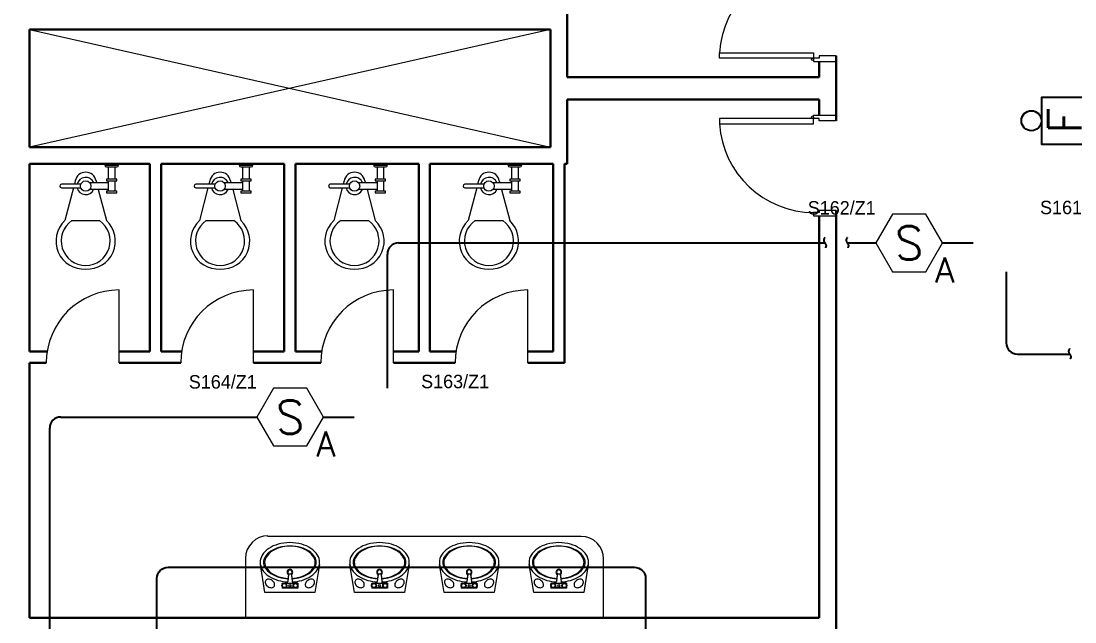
# Model space of a CAD drawing. Extents: x -59 to 582, y -1177 to 100.
# Drawn here: x 218.21 to 227.62, y -657.02 to -651.65 of the extents above; entities that cross this region are included whole.
import ezdxf
from ezdxf.enums import TextEntityAlignment as Align

# ---------------------------------------------------------------- set-up
doc = ezdxf.new("R2010")
doc.units = 0
doc.header["$LTSCALE"] = 0.15
doc.linetypes.add('HIDDEN', pattern=[0.375, 0.25, -0.125])
doc.layers.get('0').update_dxf_attribs({"color": 252})
for name, color, linetype in [('0 ARCH', 252, 'Continuous'), ('0 fire alarm', 252, 'Continuous'), ('0 sockets', 252, 'Continuous'), ('AUTOINCR', 7, 'Continuous'), ('FIRE_LOOP', 7, 'Continuous'), ('WIRING', 4, 'Continuous')]:
    doc.layers.add(name, color=color, linetype=linetype)
for name, color, linetype, lineweight in [('anal', 252, 'Continuous', 20), ('DOOR', 252, 'Continuous', 20), ('FIXT', 252, 'Continuous', 9), ('T-FIRE-B', 4, 'Continuous', 0), ('T-TEXT', 2, 'Continuous', 0), ('wall', 252, 'Continuous', 30), ('WC', 252, 'Continuous', 9)]:
    doc.layers.add(name, color=color, linetype=linetype, lineweight=lineweight)
doc.styles.add('ROMAND', font='ROMAND.SHX')
doc.styles.add('ROMANS', font='ROMANS.shx', dxfattribs={"width": 0.8})
doc.styles.add('TEXT-NFP', font='simplex.shx')

# ---------------------------------------------------------------- blocks, each defined once
blk = doc.blocks.new('WQ')
h = blk.add_hatch(color=6)
h.dxf.hatch_style = 1
h.paths.add_polyline_path([(-126.0911, 5), (-126.0911, -169.5215), (126.0911, -169.5215), (126.0911, 5)])
h.paths.add_polyline_path([(121.0911, 0), (121.0911, -164.5215), (-121.0911, -164.5215), (-121.0911, 0)], flags=16)
at = {"layer": '0 sockets', "color": 3, "style": 'ROMAND'}
blk.add_attdef('ACCESS_CONTROL', (-48.6635, 7.6218), '', height=7.9727, dxfattribs=at)
blk = doc.blocks.new('ARCH')
at = {"layer": 'anal'}
for p, q in [((41.325, 363.525), (36.675, 362.475)), ((36.675, 363.525), (41.325, 362.475)), ((36.675, 363.525), (41.325, 362.475)), ((41.325, 363.525), (36.675, 362.475)), ((41.6, 359), (38.8, 359)), ((38.6036, 358.8062), (38.6036, 358.275)), ((41.8, 358.275), (41.8, 358.8))]:
    blk.add_line(p, q, dxfattribs=at)
for centre, start, end in [((38.8036, 358.8062), 90, 180), ((41.6, 358.8), 0, 90)]:
    blk.add_arc(centre, 0.2, start, end, dxfattribs=at)
at = {"layer": 'DOOR'}
for p, q in [((37.475, 360.55), (37.475, 361.2)), ((38.675, 360.55), (38.675, 361.2)), ((39.925, 360.55), (39.925, 361.2)), ((41.125, 360.55), (41.125, 361.2))]:
    blk.add_line(p, q, dxfattribs=at)
for points in [[(43.675, 363.2692), (42.835, 363.2692), (42.835, 363.3175), (43.675, 363.3175)], [(43.675, 363.2692), (43.675, 363.2392), (43.875, 363.2392), (43.875, 363.2892), (43.725, 363.2892), (43.725, 363.2692)], [(43.675, 362.7308), (42.835, 362.7308), (42.835, 362.6825), (43.675, 362.6825)], [(43.675, 362.7308), (43.675, 362.7608), (43.875, 362.7608), (43.875, 362.7108), (43.725, 362.7108), (43.725, 362.7308)], [(43.675, 361.8908), (43.675, 361.8608), (43.875, 361.8608), (43.875, 361.9108), (43.725, 361.9108), (43.725, 361.8908)]]:
    blk.add_lwpolyline(points, close=True, dxfattribs=at)
for centre in [(43.665, 363.2592), (43.665, 362.7408)]:
    blk.add_circle(centre, 0.01, dxfattribs=at)
for centre, radius, start, end in [((43.6783, 363.2643), 0.8449, 90.22177, 176.38894), ((43.6783, 362.7357), 0.8449, 183.61106, 269.77823), ((37.475, 360.55), 0.65, 90, 180), ((38.675, 360.55), 0.65, 90, 180), ((39.925, 360.55), 0.65, 90, 180), ((41.125, 360.55), 0.65, 90, 180)]:
    blk.add_arc(centre, radius, start, end, dxfattribs=at)
at = {"layer": 'FIXT'}
for p, q in [((38.7775, 358.5), (38.7361, 358.7501)), ((39.2639, 358.7501), (39.2225, 358.5)), ((39.5775, 358.5), (39.5361, 358.7501)), ((40.0639, 358.7501), (40.0225, 358.5)), ((40.3775, 358.5), (40.3361, 358.7501)), ((40.8639, 358.7501), (40.8225, 358.5)), ((41.1775, 358.5), (41.1361, 358.7501)), ((41.6639, 358.7501), (41.6225, 358.5)), ((38.9868, 358.6621), (38.98, 358.5979)), ((38.986, 358.6635), (38.9819, 358.616)), ((38.9868, 358.6621), (38.986, 358.6635)), ((39.0132, 358.6621), (39.014, 358.6635)), ((39.0132, 358.6621), (39.02, 358.5979)), ((39.014, 358.6635), (39.0181, 358.616)), ((39.7868, 358.6621), (39.78, 358.5979)), ((39.786, 358.6635), (39.7819, 358.616)), ((39.7868, 358.6621), (39.786, 358.6635)), ((39.8133, 358.6621), (39.814, 358.6635)), ((39.8133, 358.6621), (39.82, 358.5979)), ((39.814, 358.6635), (39.8181, 358.616)), ((40.5868, 358.6621), (40.58, 358.5979)), ((40.586, 358.6635), (40.5819, 358.616)), ((40.5868, 358.6621), (40.586, 358.6635)), ((40.6133, 358.6621), (40.614, 358.6635)), ((40.6133, 358.6621), (40.62, 358.5979)), ((40.614, 358.6635), (40.6181, 358.616)), ((41.3868, 358.6621), (41.38, 358.5979)), ((41.386, 358.6635), (41.3819, 358.616)), ((41.3868, 358.6621), (41.386, 358.6635)), ((41.4133, 358.6621), (41.414, 358.6635)), ((41.4133, 358.6621), (41.42, 358.5979)), ((41.414, 358.6635), (41.4181, 358.616)), ((38.93, 358.5845), (38.9609, 358.5845)), ((38.93, 358.5845), (38.93, 358.5712)), ((38.931, 358.58), (38.93, 358.5845)), ((38.93, 358.5528), (38.93, 358.5395)), ((38.931, 358.544), (38.93, 358.5395)), ((39.07, 358.5395), (38.93, 358.5395)), ((38.931, 358.58), (38.931, 358.5731)), ((38.931, 358.58), (38.9374, 358.58)), ((38.931, 358.5509), (38.931, 358.544)), ((38.931, 358.544), (38.9374, 358.544)), ((39.0374, 358.58), (38.9626, 358.58)), ((39.0374, 358.544), (38.9626, 358.544)), ((39.07, 358.5845), (39.0391, 358.5845)), ((39.069, 358.58), (39.0626, 358.58)), ((39.069, 358.544), (39.0626, 358.544)), ((39.069, 358.58), (39.07, 358.5845)), ((39.069, 358.58), (39.069, 358.5731)), ((39.069, 358.5509), (39.069, 358.544)), ((39.069, 358.544), (39.07, 358.5395)), ((39.07, 358.5845), (39.07, 358.5712)), ((39.07, 358.5528), (39.07, 358.5395)), ((39.73, 358.5845), (39.7609, 358.5845)), ((39.73, 358.5845), (39.73, 358.5712)), ((39.731, 358.58), (39.73, 358.5845)), ((39.73, 358.5528), (39.73, 358.5395)), ((39.731, 358.544), (39.73, 358.5395)), ((39.87, 358.5395), (39.73, 358.5395)), ((39.731, 358.58), (39.731, 358.5731)), ((39.731, 358.58), (39.7374, 358.58)), ((39.731, 358.5509), (39.731, 358.544)), ((39.731, 358.544), (39.7374, 358.544)), ((39.8374, 358.58), (39.7626, 358.58)), ((39.8374, 358.544), (39.7626, 358.544)), ((39.87, 358.5845), (39.8391, 358.5845)), ((39.869, 358.58), (39.8626, 358.58)), ((39.869, 358.544), (39.8626, 358.544)), ((39.869, 358.58), (39.87, 358.5845)), ((39.869, 358.58), (39.869, 358.5731)), ((39.869, 358.5509), (39.869, 358.544)), ((39.869, 358.544), (39.87, 358.5395)), ((39.87, 358.5845), (39.87, 358.5712)), ((39.87, 358.5528), (39.87, 358.5395)), ((40.53, 358.5845), (40.5609, 358.5845)), ((40.53, 358.5845), (40.53, 358.5712)), ((40.531, 358.58), (40.53, 358.5845)), ((40.53, 358.5528), (40.53, 358.5395)), ((40.531, 358.544), (40.53, 358.5395)), ((40.67, 358.5395), (40.53, 358.5395)), ((40.531, 358.58), (40.531, 358.5731)), ((40.531, 358.58), (40.5374, 358.58)), ((40.531, 358.5509), (40.531, 358.544)), ((40.531, 358.544), (40.5374, 358.544)), ((40.6374, 358.58), (40.5626, 358.58)), ((40.6374, 358.544), (40.5626, 358.544)), ((40.67, 358.5845), (40.6391, 358.5845)), ((40.669, 358.58), (40.6626, 358.58)), ((40.669, 358.544), (40.6626, 358.544)), ((40.669, 358.58), (40.67, 358.5845)), ((40.669, 358.58), (40.669, 358.5731)), ((40.669, 358.5509), (40.669, 358.544)), ((40.669, 358.544), (40.67, 358.5395)), ((40.67, 358.5845), (40.67, 358.5712)), ((40.67, 358.5528), (40.67, 358.5395)), ((41.33, 358.5845), (41.3609, 358.5845)), ((41.33, 358.5845), (41.33, 358.5712)), ((41.331, 358.58), (41.33, 358.5845)), ((41.33, 358.5528), (41.33, 358.5395)), ((41.331, 358.544), (41.33, 358.5395)), ((41.47, 358.5395), (41.33, 358.5395)), ((41.331, 358.58), (41.331, 358.5731)), ((41.331, 358.58), (41.3374, 358.58)), ((41.331, 358.5509), (41.331, 358.544)), ((41.331, 358.544), (41.3374, 358.544)), ((41.4374, 358.58), (41.3626, 358.58)), ((41.4374, 358.544), (41.3626, 358.544)), ((41.47, 358.5845), (41.4391, 358.5845)), ((41.469, 358.58), (41.4626, 358.58)), ((41.469, 358.544), (41.4626, 358.544)), ((41.469, 358.58), (41.47, 358.5845)), ((41.469, 358.58), (41.469, 358.5731)), ((41.469, 358.5509), (41.469, 358.544)), ((41.469, 358.544), (41.47, 358.5395)), ((41.47, 358.5845), (41.47, 358.5712)), ((41.47, 358.5528), (41.47, 358.5395)), ((39.2225, 358.5), (38.7775, 358.5)), ((40.0225, 358.5), (39.5775, 358.5)), ((40.8225, 358.5), (40.3775, 358.5)), ((41.6225, 358.5), (41.1775, 358.5))]:
    blk.add_line(p, q, dxfattribs=at)
for centre, radius in [((38.95, 358.562), 0.022), ((38.95, 358.562), 0.0173), ((39, 358.562), 0.0095), ((39.05, 358.562), 0.022), ((39.05, 358.562), 0.0173), ((39.75, 358.562), 0.022), ((39.75, 358.562), 0.0173), ((39.8, 358.562), 0.0095), ((39.85, 358.562), 0.022), ((39.85, 358.562), 0.0173), ((40.55, 358.562), 0.022), ((40.55, 358.562), 0.0173), ((40.6, 358.562), 0.0095), ((40.65, 358.562), 0.022), ((40.65, 358.562), 0.0173), ((41.35, 358.562), 0.022), ((41.35, 358.562), 0.0173), ((41.4, 358.562), 0.0095), ((41.45, 358.562), 0.022), ((41.45, 358.562), 0.0173)]:
    blk.add_circle(centre, radius, dxfattribs=at)
for centre, radius, start, end in [((38.9697, 358.6554), 0.2855, 105.31243, 123.46538), ((39, 358.5447), 0.4003, 90, 105.31243), ((39, 358.5447), 0.3703, 90, 105.31243), ((39.01, 358.5447), 0.3703, 91.54763, 105.31243), ((39, 358.5447), 0.4003, 74.68757, 90), ((39, 358.5447), 0.3703, 74.68757, 90), ((38.99, 358.5447), 0.3703, 74.68757, 88.45237), ((39.0303, 358.6554), 0.2855, 56.53462, 74.68757), ((39.7697, 358.6554), 0.2855, 105.31243, 123.46538), ((39.8, 358.5447), 0.4003, 90, 105.31243), ((39.8, 358.5447), 0.3703, 90, 105.31243), ((39.81, 358.5447), 0.3703, 91.54763, 105.31243), ((39.8, 358.5447), 0.4003, 74.68757, 90), ((39.8, 358.5447), 0.3703, 74.68757, 90), ((39.79, 358.5447), 0.3703, 74.68757, 88.45237), ((39.8303, 358.6554), 0.2855, 56.53462, 74.68757), ((40.5697, 358.6554), 0.2855, 105.31243, 123.46538), ((40.6, 358.5447), 0.4003, 90, 105.31243), ((40.6, 358.5447), 0.3703, 90, 105.31243), ((40.61, 358.5447), 0.3703, 91.54763, 105.31243), ((40.6, 358.5447), 0.4003, 74.68757, 90), ((40.6, 358.5447), 0.3703, 74.68757, 90), ((40.59, 358.5447), 0.3703, 74.68757, 88.45237), ((40.6303, 358.6554), 0.2855, 56.53462, 74.68757), ((41.3697, 358.6554), 0.2855, 105.31243, 123.46538), ((41.4, 358.5447), 0.4003, 90, 105.31243), ((41.4, 358.5447), 0.3703, 90, 105.31243), ((41.41, 358.5447), 0.3703, 91.54763, 105.31243), ((41.4, 358.5447), 0.4003, 74.68757, 90), ((41.4, 358.5447), 0.3703, 74.68757, 90), ((41.39, 358.5447), 0.3703, 74.68757, 88.45237), ((41.4303, 358.6554), 0.2855, 56.53462, 74.68757), ((38.8531, 358.7695), 0.1186, 147.92748, 180), ((38.9234, 358.7254), 0.2016, 123.46538, 147.92748), ((38.8531, 358.7695), 0.0886, 147.92748, 180), ((38.8631, 358.7695), 0.0886, 147.92748, 180), ((38.9234, 358.7254), 0.1716, 123.46538, 147.92748), ((38.9334, 358.7254), 0.1716, 123.46538, 147.92748), ((38.9697, 358.6554), 0.2555, 105.31243, 123.46538), ((38.9797, 358.6554), 0.2555, 105.31243, 123.46538), ((39.0203, 358.6554), 0.2555, 56.53462, 74.68757), ((39.0303, 358.6554), 0.2555, 56.53462, 74.68757), ((39.0666, 358.7254), 0.1716, 32.07252, 56.53462), ((39.0766, 358.7254), 0.1716, 32.07252, 56.53462), ((39.0766, 358.7254), 0.2016, 32.07252, 56.53462), ((39.1369, 358.7695), 0.0886, 0, 32.07252), ((39.1469, 358.7695), 0.0886, 0, 32.07252), ((39.1469, 358.7695), 0.1186, 0, 32.07252), ((39.6531, 358.7695), 0.1186, 147.92748, 180), ((39.7234, 358.7254), 0.2016, 123.46538, 147.92748), ((39.6531, 358.7695), 0.0886, 147.92748, 180), ((39.6631, 358.7695), 0.0886, 147.92748, 180), ((39.7234, 358.7254), 0.1716, 123.46538, 147.92748), ((39.7334, 358.7254), 0.1716, 123.46538, 147.92748), ((39.7697, 358.6554), 0.2555, 105.31243, 123.46538), ((39.7797, 358.6554), 0.2555, 105.31243, 123.46538), ((39.8203, 358.6554), 0.2555, 56.53462, 74.68757), ((39.8303, 358.6554), 0.2555, 56.53462, 74.68757), ((39.8666, 358.7254), 0.1716, 32.07252, 56.53462), ((39.8766, 358.7254), 0.1716, 32.07252, 56.53462), ((39.8766, 358.7254), 0.2016, 32.07252, 56.53462), ((39.9369, 358.7695), 0.0886, 0, 32.07252), ((39.9469, 358.7695), 0.0886, 0, 32.07252), ((39.9469, 358.7695), 0.1186, 0, 32.07252), ((40.4531, 358.7695), 0.1186, 147.92748, 180), ((40.5234, 358.7254), 0.2016, 123.46538, 147.92748), ((40.4531, 358.7695), 0.0886, 147.92748, 180), ((40.4631, 358.7695), 0.0886, 147.92748, 180), ((40.5234, 358.7254), 0.1716, 123.46538, 147.92748), ((40.5334, 358.7254), 0.1716, 123.46538, 147.92748), ((40.5697, 358.6554), 0.2555, 105.31243, 123.46538), ((40.5797, 358.6554), 0.2555, 105.31243, 123.46538), ((40.6203, 358.6554), 0.2555, 56.53462, 74.68757), ((40.6303, 358.6554), 0.2555, 56.53462, 74.68757), ((40.6666, 358.7254), 0.1716, 32.07252, 56.53462), ((40.6766, 358.7254), 0.1716, 32.07252, 56.53462), ((40.6766, 358.7254), 0.2016, 32.07252, 56.53462), ((40.7369, 358.7695), 0.0886, 0, 32.07252), ((40.7469, 358.7695), 0.0886, 0, 32.07252), ((40.7469, 358.7695), 0.1186, 0, 32.07252), ((41.2531, 358.7695), 0.1186, 147.92748, 180), ((41.3234, 358.7254), 0.2016, 123.46538, 147.92748), ((41.2531, 358.7695), 0.0886, 147.92748, 180), ((41.2631, 358.7695), 0.0886, 147.92748, 180), ((41.3234, 358.7254), 0.1716, 123.46538, 147.92748), ((41.3334, 358.7254), 0.1716, 123.46538, 147.92748), ((41.3697, 358.6554), 0.2555, 105.31243, 123.46538), ((41.3797, 358.6554), 0.2555, 105.31243, 123.46538), ((41.4203, 358.6554), 0.2555, 56.53462, 74.68757), ((41.4303, 358.6554), 0.2555, 56.53462, 74.68757), ((41.4666, 358.7254), 0.1716, 32.07252, 56.53462), ((41.4766, 358.7254), 0.1716, 32.07252, 56.53462), ((41.4766, 358.7254), 0.2016, 32.07252, 56.53462), ((41.5369, 358.7695), 0.0886, 0, 32.07252), ((41.5469, 358.7695), 0.0886, 0, 32.07252), ((41.5469, 358.7695), 0.1186, 0, 32.07252), ((38.8531, 358.7695), 0.1186, 180, 212.07252), ((38.8531, 358.7695), 0.0886, 180, 212.07252), ((38.8631, 358.7695), 0.0886, 180, 212.07252), ((38.9234, 358.8136), 0.1716, 212.07252, 236.53462), ((38.9334, 358.8136), 0.1716, 212.07252, 236.53462), ((39.0666, 358.8136), 0.1716, 303.46538, 327.92748), ((39.0766, 358.8136), 0.1716, 303.46538, 327.92748), ((39.1369, 358.7695), 0.0886, 327.92748, 0), ((39.1469, 358.7695), 0.0886, 327.92748, 0), ((39.1469, 358.7695), 0.1186, 327.92748, 0), ((39.6531, 358.7695), 0.1186, 180, 212.07252), ((39.6531, 358.7695), 0.0886, 180, 212.07252), ((39.6631, 358.7695), 0.0886, 180, 212.07252), ((39.7234, 358.8136), 0.1716, 212.07252, 236.53462), ((39.7334, 358.8136), 0.1716, 212.07252, 236.53462), ((39.8666, 358.8136), 0.1716, 303.46538, 327.92748), ((39.8766, 358.8136), 0.1716, 303.46538, 327.92748), ((39.9369, 358.7695), 0.0886, 327.92748, 0), ((39.9469, 358.7695), 0.0886, 327.92748, 0), ((39.9469, 358.7695), 0.1186, 327.92748, 0), ((40.4531, 358.7695), 0.1186, 180, 212.07252), ((40.4531, 358.7695), 0.0886, 180, 212.07252), ((40.4631, 358.7695), 0.0886, 180, 212.07252), ((40.5234, 358.8136), 0.1716, 212.07252, 236.53462), ((40.5334, 358.8136), 0.1716, 212.07252, 236.53462), ((40.6666, 358.8136), 0.1716, 303.46538, 327.92748), ((40.6766, 358.8136), 0.1716, 303.46538, 327.92748), ((40.7369, 358.7695), 0.0886, 327.92748, 0), ((40.7469, 358.7695), 0.0886, 327.92748, 0), ((40.7469, 358.7695), 0.1186, 327.92748, 0), ((41.2531, 358.7695), 0.1186, 180, 212.07252), ((41.2531, 358.7695), 0.0886, 180, 212.07252), ((41.2631, 358.7695), 0.0886, 180, 212.07252), ((41.3234, 358.8136), 0.1716, 212.07252, 236.53462), ((41.3334, 358.8136), 0.1716, 212.07252, 236.53462), ((41.4666, 358.8136), 0.1716, 303.46538, 327.92748), ((41.4766, 358.8136), 0.1716, 303.46538, 327.92748), ((41.5369, 358.7695), 0.0886, 327.92748, 0), ((41.5469, 358.7695), 0.0886, 327.92748, 0), ((41.5469, 358.7695), 0.1186, 327.92748, 0), ((38.9234, 358.8136), 0.2016, 212.07252, 236.53462), ((38.9697, 358.8836), 0.2855, 236.53462, 254.68757), ((38.9697, 358.8836), 0.2555, 236.53462, 254.68757), ((38.9797, 358.8836), 0.2555, 236.53462, 254.68757), ((39, 358.9943), 0.3703, 254.68757, 267.31327), ((39.01, 358.9943), 0.3703, 254.68757, 265.77096), ((39, 358.681), 0.025, 301.88267, 238.11733), ((39, 358.681), 0.02, 0, 180), ((39, 358.681), 0.02, 180, 238.50071), ((39, 358.5655), 0.099, 81.872, 98.128), ((39, 358.5652), 0.0978, 82.2121, 97.7879), ((39, 358.681), 0.02, 301.49929, 0), ((38.99, 358.9943), 0.3703, 274.22904, 285.31243), ((39, 358.9943), 0.3703, 272.68673, 285.31243), ((39.0203, 358.8836), 0.2555, 285.31243, 303.46538), ((39.0303, 358.8836), 0.2555, 285.31243, 303.46538), ((39.0303, 358.8836), 0.2855, 285.31243, 303.46538), ((39.0766, 358.8136), 0.2016, 303.46538, 327.92748), ((39.7234, 358.8136), 0.2016, 212.07252, 236.53462), ((39.7697, 358.8836), 0.2855, 236.53462, 254.68757), ((39.7697, 358.8836), 0.2555, 236.53462, 254.68757), ((39.7797, 358.8836), 0.2555, 236.53462, 254.68757), ((39.8, 358.9943), 0.3703, 254.68757, 267.31327), ((39.81, 358.9943), 0.3703, 254.68757, 265.77096), ((39.8, 358.681), 0.025, 301.88267, 238.11733), ((39.8, 358.681), 0.02, 0, 180), ((39.8, 358.681), 0.02, 180, 238.50071), ((39.8, 358.5655), 0.099, 81.872, 98.128), ((39.8, 358.5652), 0.0978, 82.2121, 97.7879), ((39.8, 358.681), 0.02, 301.49929, 0), ((39.79, 358.9943), 0.3703, 274.22904, 285.31243), ((39.8, 358.9943), 0.3703, 272.68673, 285.31243), ((39.8203, 358.8836), 0.2555, 285.31243, 303.46538), ((39.8303, 358.8836), 0.2555, 285.31243, 303.46538), ((39.8303, 358.8836), 0.2855, 285.31243, 303.46538), ((39.8766, 358.8136), 0.2016, 303.46538, 327.92748), ((40.5234, 358.8136), 0.2016, 212.07252, 236.53462), ((40.5697, 358.8836), 0.2855, 236.53462, 254.68757), ((40.5697, 358.8836), 0.2555, 236.53462, 254.68757), ((40.5797, 358.8836), 0.2555, 236.53462, 254.68757), ((40.6, 358.9943), 0.3703, 254.68757, 267.31327), ((40.61, 358.9943), 0.3703, 254.68757, 265.77096), ((40.6, 358.681), 0.025, 301.88267, 238.11733), ((40.6, 358.681), 0.02, 0, 180), ((40.6, 358.681), 0.02, 180, 238.50071), ((40.6, 358.5655), 0.099, 81.872, 98.128), ((40.6, 358.5652), 0.0978, 82.2121, 97.7879), ((40.6, 358.681), 0.02, 301.49929, 0), ((40.59, 358.9943), 0.3703, 274.22904, 285.31243), ((40.6, 358.9943), 0.3703, 272.68673, 285.31243), ((40.6203, 358.8836), 0.2555, 285.31243, 303.46538), ((40.6303, 358.8836), 0.2555, 285.31243, 303.46538), ((40.6303, 358.8836), 0.2855, 285.31243, 303.46538), ((40.6766, 358.8136), 0.2016, 303.46538, 327.92748), ((41.3234, 358.8136), 0.2016, 212.07252, 236.53462), ((41.3697, 358.8836), 0.2855, 236.53462, 254.68757), ((41.3697, 358.8836), 0.2555, 236.53462, 254.68757), ((41.3797, 358.8836), 0.2555, 236.53462, 254.68757), ((41.4, 358.9943), 0.3703, 254.68757, 267.31327), ((41.41, 358.9943), 0.3703, 254.68757, 265.77096), ((41.4, 358.681), 0.025, 301.88267, 238.11733), ((41.4, 358.681), 0.02, 0, 180), ((41.4, 358.681), 0.02, 180, 238.50071), ((41.4, 358.5655), 0.099, 81.872, 98.128), ((41.4, 358.5652), 0.0978, 82.2121, 97.7879), ((41.4, 358.681), 0.02, 301.49929, 0), ((41.39, 358.9943), 0.3703, 274.22904, 285.31243), ((41.4, 358.9943), 0.3703, 272.68673, 285.31243), ((41.4203, 358.8836), 0.2555, 285.31243, 303.46538), ((41.4303, 358.8836), 0.2555, 285.31243, 303.46538), ((41.4303, 358.8836), 0.2855, 285.31243, 303.46538), ((41.4766, 358.8136), 0.2016, 303.46538, 327.92748), ((38.8158, 358.5924), 0.036, 174.07048, 198.31028), ((38.8035, 358.5936), 0.0237, 145, 174.07048), ((38.8269, 358.5961), 0.0477, 198.31028, 217.84822), ((38.8035, 358.5936), 0.0237, 115.92952, 145), ((38.8392, 358.6056), 0.0632, 217.84822, 235), ((38.8089, 358.5826), 0.036, 91.68972, 115.92952), ((38.8392, 358.6056), 0.0632, 235, 252.15178), ((38.8092, 358.5708), 0.0477, 72.15178, 91.68972), ((38.8344, 358.5908), 0.0477, 252.15178, 271.68972), ((38.8045, 358.5561), 0.0632, 55, 72.15178), ((38.8347, 358.5791), 0.036, 271.68972, 295.92952), ((38.8045, 358.5561), 0.0632, 37.84822, 55), ((38.8401, 358.568), 0.0237, 295.92952, 325), ((38.8168, 358.5656), 0.0477, 18.31028, 37.84822), ((38.8401, 358.568), 0.0237, 325, 354.07048), ((38.8279, 358.5693), 0.036, 354.07048, 18.31028), ((39, 358.9943), 0.4003, 254.68757, 266.8829), ((38.9213, 358.562), 0.0115, 315.8561, 44.1439), ((38.95, 358.5907), 0.0115, 225.8561, 314.1439), ((38.95, 358.5333), 0.0115, 45.8561, 134.1439), ((38.9609, 358.6045), 0.02, 270, 344.93868), ((38.9601, 358.6), 0.02, 276.65267, 354.02226), ((38.9787, 358.562), 0.0115, 135.8561, 224.1439), ((39.0391, 358.6045), 0.02, 195.06132, 270), ((39.0399, 358.6), 0.02, 185.97774, 263.34733), ((39, 358.9943), 0.4003, 273.1171, 285.31243), ((39.0213, 358.562), 0.0115, 315.8561, 44.1439), ((39.05, 358.5907), 0.0115, 225.8561, 314.1439), ((39.05, 358.5333), 0.0115, 45.8561, 134.1439), ((39.0787, 358.562), 0.0115, 135.8561, 224.1439), ((39.1721, 358.5693), 0.036, 161.68972, 185.92952), ((39.1599, 358.568), 0.0237, 185.92952, 215), ((39.1832, 358.5656), 0.0477, 142.15178, 161.68972), ((39.1599, 358.568), 0.0237, 215, 244.07048), ((39.1955, 358.5561), 0.0632, 125, 142.15178), ((39.1653, 358.5791), 0.036, 244.07048, 268.31028), ((39.1955, 358.5561), 0.0632, 107.84822, 125), ((39.1656, 358.5908), 0.0477, 268.31028, 287.84822), ((39.1908, 358.5708), 0.0477, 88.31028, 107.84822), ((39.1608, 358.6056), 0.0632, 287.84822, 305), ((39.1911, 358.5826), 0.036, 64.07048, 88.31028), ((39.1608, 358.6056), 0.0632, 305, 322.15178), ((39.1965, 358.5936), 0.0237, 35, 64.07048), ((39.1731, 358.5961), 0.0477, 322.15178, 341.68972), ((39.1965, 358.5936), 0.0237, 5.92952, 35), ((39.1842, 358.5924), 0.036, 341.68972, 5.92952), ((39.6158, 358.5924), 0.036, 174.07048, 198.31028), ((39.6035, 358.5936), 0.0237, 145, 174.07048), ((39.6269, 358.5961), 0.0477, 198.31028, 217.84822), ((39.6035, 358.5936), 0.0237, 115.92952, 145), ((39.6392, 358.6056), 0.0632, 217.84822, 235), ((39.6089, 358.5826), 0.036, 91.68972, 115.92952), ((39.6392, 358.6056), 0.0632, 235, 252.15178), ((39.6092, 358.5708), 0.0477, 72.15178, 91.68972), ((39.6344, 358.5908), 0.0477, 252.15178, 271.68972), ((39.6045, 358.5561), 0.0632, 55, 72.15178), ((39.6347, 358.5791), 0.036, 271.68972, 295.92952), ((39.6045, 358.5561), 0.0632, 37.84822, 55), ((39.6401, 358.568), 0.0237, 295.92952, 325), ((39.6168, 358.5656), 0.0477, 18.31028, 37.84822), ((39.6401, 358.568), 0.0237, 325, 354.07048), ((39.6279, 358.5693), 0.036, 354.07048, 18.31028), ((39.8, 358.9943), 0.4003, 254.68757, 266.8829), ((39.7213, 358.562), 0.0115, 315.8561, 44.1439), ((39.75, 358.5907), 0.0115, 225.8561, 314.1439), ((39.75, 358.5333), 0.0115, 45.8561, 134.1439), ((39.7609, 358.6045), 0.02, 270, 344.93868), ((39.7601, 358.6), 0.02, 276.65267, 354.02226), ((39.7787, 358.562), 0.0115, 135.8561, 224.1439), ((39.8391, 358.6045), 0.02, 195.06132, 270), ((39.8399, 358.6), 0.02, 185.97774, 263.34733), ((39.8, 358.9943), 0.4003, 273.1171, 285.31243), ((39.8213, 358.562), 0.0115, 315.8561, 44.1439), ((39.85, 358.5907), 0.0115, 225.8561, 314.1439), ((39.85, 358.5333), 0.0115, 45.8561, 134.1439), ((39.8787, 358.562), 0.0115, 135.8561, 224.1439), ((39.9721, 358.5693), 0.036, 161.68972, 185.92952), ((39.9599, 358.568), 0.0237, 185.92952, 215), ((39.9832, 358.5656), 0.0477, 142.15178, 161.68972), ((39.9599, 358.568), 0.0237, 215, 244.07048), ((39.9955, 358.5561), 0.0632, 125, 142.15178), ((39.9653, 358.5791), 0.036, 244.07048, 268.31028), ((39.9955, 358.5561), 0.0632, 107.84822, 125), ((39.9656, 358.5908), 0.0477, 268.31028, 287.84822), ((39.9908, 358.5708), 0.0477, 88.31028, 107.84822), ((39.9608, 358.6056), 0.0632, 287.84822, 305), ((39.9911, 358.5826), 0.036, 64.07048, 88.31028), ((39.9608, 358.6056), 0.0632, 305, 322.15178), ((39.9965, 358.5936), 0.0237, 35, 64.07048), ((39.9731, 358.5961), 0.0477, 322.15178, 341.68972), ((39.9965, 358.5936), 0.0237, 5.92952, 35), ((39.9842, 358.5924), 0.036, 341.68972, 5.92952), ((40.4158, 358.5924), 0.036, 174.07048, 198.31028), ((40.4035, 358.5936), 0.0237, 145, 174.07048), ((40.4269, 358.5961), 0.0477, 198.31028, 217.84822), ((40.4035, 358.5936), 0.0237, 115.92952, 145), ((40.4392, 358.6056), 0.0632, 217.84822, 235), ((40.4089, 358.5826), 0.036, 91.68972, 115.92952), ((40.4392, 358.6056), 0.0632, 235, 252.15178), ((40.4092, 358.5708), 0.0477, 72.15178, 91.68972), ((40.4344, 358.5908), 0.0477, 252.15178, 271.68972), ((40.4045, 358.5561), 0.0632, 55, 72.15178), ((40.4347, 358.5791), 0.036, 271.68972, 295.92952), ((40.4045, 358.5561), 0.0632, 37.84822, 55), ((40.4401, 358.568), 0.0237, 295.92952, 325), ((40.4168, 358.5656), 0.0477, 18.31028, 37.84822), ((40.4401, 358.568), 0.0237, 325, 354.07048), ((40.4279, 358.5693), 0.036, 354.07048, 18.31028), ((40.6, 358.9943), 0.4003, 254.68757, 266.8829), ((40.5213, 358.562), 0.0115, 315.8561, 44.1439), ((40.55, 358.5907), 0.0115, 225.8561, 314.1439), ((40.55, 358.5333), 0.0115, 45.8561, 134.1439), ((40.5609, 358.6045), 0.02, 270, 344.93868), ((40.5601, 358.6), 0.02, 276.65267, 354.02226), ((40.5787, 358.562), 0.0115, 135.8561, 224.1439), ((40.6391, 358.6045), 0.02, 195.06132, 270), ((40.6399, 358.6), 0.02, 185.97774, 263.34733), ((40.6, 358.9943), 0.4003, 273.1171, 285.31243), ((40.6213, 358.562), 0.0115, 315.8561, 44.1439), ((40.65, 358.5907), 0.0115, 225.8561, 314.1439), ((40.65, 358.5333), 0.0115, 45.8561, 134.1439), ((40.6787, 358.562), 0.0115, 135.8561, 224.1439), ((40.7721, 358.5693), 0.036, 161.68972, 185.92952), ((40.7599, 358.568), 0.0237, 185.92952, 215), ((40.7832, 358.5656), 0.0477, 142.15178, 161.68972), ((40.7599, 358.568), 0.0237, 215, 244.07048), ((40.7955, 358.5561), 0.0632, 125, 142.15178), ((40.7653, 358.5791), 0.036, 244.07048, 268.31028), ((40.7955, 358.5561), 0.0632, 107.84822, 125), ((40.7656, 358.5908), 0.0477, 268.31028, 287.84822), ((40.7908, 358.5708), 0.0477, 88.31028, 107.84822), ((40.7608, 358.6056), 0.0632, 287.84822, 305), ((40.7911, 358.5826), 0.036, 64.07048, 88.31028), ((40.7608, 358.6056), 0.0632, 305, 322.15178), ((40.7965, 358.5936), 0.0237, 35, 64.07048), ((40.7731, 358.5961), 0.0477, 322.15178, 341.68972), ((40.7965, 358.5936), 0.0237, 5.92952, 35), ((40.7842, 358.5924), 0.036, 341.68972, 5.92952), ((41.2158, 358.5924), 0.036, 174.07048, 198.31028), ((41.2035, 358.5936), 0.0237, 145, 174.07048), ((41.2269, 358.5961), 0.0477, 198.31028, 217.84822), ((41.2035, 358.5936), 0.0237, 115.92952, 145), ((41.2392, 358.6056), 0.0632, 217.84822, 235), ((41.2089, 358.5826), 0.036, 91.68972, 115.92952), ((41.2392, 358.6056), 0.0632, 235, 252.15178), ((41.2092, 358.5708), 0.0477, 72.15178, 91.68972), ((41.2344, 358.5908), 0.0477, 252.15178, 271.68972), ((41.2045, 358.5561), 0.0632, 55, 72.15178), ((41.2347, 358.5791), 0.036, 271.68972, 295.92952), ((41.2045, 358.5561), 0.0632, 37.84822, 55), ((41.2401, 358.568), 0.0237, 295.92952, 325), ((41.2168, 358.5656), 0.0477, 18.31028, 37.84822), ((41.2401, 358.568), 0.0237, 325, 354.07048), ((41.2279, 358.5693), 0.036, 354.07048, 18.31028), ((41.4, 358.9943), 0.4003, 254.68757, 266.8829), ((41.3213, 358.562), 0.0115, 315.8561, 44.1439), ((41.35, 358.5907), 0.0115, 225.8561, 314.1439), ((41.35, 358.5333), 0.0115, 45.8561, 134.1439), ((41.3609, 358.6045), 0.02, 270, 344.93868), ((41.3601, 358.6), 0.02, 276.65267, 354.02226), ((41.3787, 358.562), 0.0115, 135.8561, 224.1439), ((41.4391, 358.6045), 0.02, 195.06132, 270), ((41.4399, 358.6), 0.02, 185.97774, 263.34733), ((41.4, 358.9943), 0.4003, 273.1171, 285.31243), ((41.4213, 358.562), 0.0115, 315.8561, 44.1439), ((41.45, 358.5907), 0.0115, 225.8561, 314.1439), ((41.45, 358.5333), 0.0115, 45.8561, 134.1439), ((41.4787, 358.562), 0.0115, 135.8561, 224.1439), ((41.5721, 358.5693), 0.036, 161.68972, 185.92952), ((41.5599, 358.568), 0.0237, 185.92952, 215), ((41.5832, 358.5656), 0.0477, 142.15178, 161.68972), ((41.5599, 358.568), 0.0237, 215, 244.07048), ((41.5955, 358.5561), 0.0632, 125, 142.15178), ((41.5653, 358.5791), 0.036, 244.07048, 268.31028), ((41.5955, 358.5561), 0.0632, 107.84822, 125), ((41.5656, 358.5908), 0.0477, 268.31028, 287.84822), ((41.5908, 358.5708), 0.0477, 88.31028, 107.84822), ((41.5608, 358.6056), 0.0632, 287.84822, 305), ((41.5911, 358.5826), 0.036, 64.07048, 88.31028), ((41.5608, 358.6056), 0.0632, 305, 322.15178), ((41.5965, 358.5936), 0.0237, 35, 64.07048), ((41.5731, 358.5961), 0.0477, 322.15178, 341.68972), ((41.5965, 358.5936), 0.0237, 5.92952, 35), ((41.5842, 358.5924), 0.036, 341.68972, 5.92952)]:
    blk.add_arc(centre, radius, start, end, dxfattribs=at)
at = {"layer": 'wall'}
for p, q in [((41.475, 363.1), (41.475, 363.675)), ((41.325, 363.525), (36.675, 363.525)), ((36.675, 362.475), (36.675, 363.525)), ((41.325, 363.1), (41.325, 363.525)), ((43.725, 363.1), (43.725, 363.2392)), ((43.875, 362.7108), (43.875, 363.2892)), ((41.325, 363.1665), (41.325, 362.475)), ((43.725, 363.1), (41.475, 363.1)), ((43.725, 362.9), (41.475, 362.9)), ((41.475, 362.9), (41.475, 362.325)), ((43.725, 362.7608), (43.725, 362.9)), ((41.325, 362.475), (36.675, 362.475)), ((37.75, 362.325), (36.675, 362.325)), ((36.675, 362.325), (36.675, 360.65)), ((37.75, 362.325), (37.75, 360.65)), ((38.95, 362.325), (37.85, 362.325)), ((37.85, 362.325), (37.85, 360.65)), ((38.95, 362.325), (38.95, 360.65)), ((40.15, 362.325), (39.05, 362.325)), ((39.05, 362.325), (39.05, 360.65)), ((40.15, 362.325), (40.15, 360.65)), ((41.35, 362.325), (40.25, 362.325)), ((40.25, 362.325), (40.25, 360.65)), ((41.35, 362.325), (41.35, 360.65)), ((41.45, 362.325), (41.45, 360.55)), ((41.475, 362.325), (41.45, 362.325)), ((43.725, 358.275), (43.725, 361.8608)), ((43.875, 358.125), (43.875, 361.9108)), ((36.675, 360.65), (36.8327, 360.65)), ((37.75, 360.65), (37.475, 360.65)), ((38.0327, 360.65), (37.85, 360.65)), ((38.95, 360.65), (38.675, 360.65)), ((39.2827, 360.65), (39.05, 360.65)), ((40.15, 360.65), (39.925, 360.65)), ((40.4827, 360.65), (40.25, 360.65)), ((41.35, 360.65), (41.125, 360.65)), ((36.675, 360.55), (36.825, 360.55)), ((36.675, 358.275), (36.675, 360.55)), ((38.025, 360.55), (37.475, 360.55)), ((39.275, 360.55), (38.675, 360.55)), ((40.475, 360.55), (39.925, 360.55)), ((41.45, 360.55), (41.125, 360.55)), ((36.675, 358.275), (43.725, 358.275)), ((36.675, 358.275), (43.725, 358.275))]:
    blk.add_line(p, q, dxfattribs=at)
at = {"layer": 'WC'}
for p, q in [((37.3465, 362.3132), (37.4701, 362.3132)), ((37.362, 362.2978), (37.4547, 362.2978)), ((37.3774, 362.2978), (37.3774, 362.1897)), ((37.4392, 362.1897), (37.4392, 362.2978)), ((38.5465, 362.3132), (38.6701, 362.3132)), ((38.562, 362.2978), (38.6547, 362.2978)), ((38.5774, 362.2978), (38.5774, 362.1897)), ((38.6392, 362.1897), (38.6392, 362.2978)), ((39.7465, 362.3132), (39.8701, 362.3132)), ((39.762, 362.2978), (39.8547, 362.2978)), ((39.7774, 362.2978), (39.7774, 362.1897)), ((39.8392, 362.1897), (39.8392, 362.2978)), ((40.9465, 362.3132), (41.0701, 362.3132)), ((40.962, 362.2978), (41.0547, 362.2978)), ((40.9774, 362.2978), (40.9774, 362.1897)), ((41.0392, 362.1897), (41.0392, 362.2978)), ((37.1334, 362.1433), (36.9605, 362.1433)), ((36.9605, 362.1124), (37.1334, 362.1124)), ((37.0678, 362.1122), (36.9913, 361.819)), ((37.084, 362.1742), (37.0759, 362.1431)), ((37.2108, 362.1588), (37.3774, 362.1588)), ((37.2693, 362.1742), (37.2735, 362.1584)), ((37.362, 362.1897), (37.362, 362.1742)), ((37.4547, 362.1897), (37.362, 362.1897)), ((37.362, 362.1742), (37.4547, 362.1742)), ((37.3774, 362.1742), (37.3774, 362.0815)), ((37.4392, 362.0815), (37.4392, 362.1742)), ((37.4547, 362.1742), (37.4547, 362.1897)), ((38.3334, 362.1433), (38.1605, 362.1433)), ((38.1605, 362.1124), (38.3334, 362.1124)), ((38.2678, 362.1122), (38.1913, 361.819)), ((38.284, 362.1742), (38.2759, 362.1431)), ((38.4108, 362.1588), (38.5774, 362.1588)), ((38.4693, 362.1742), (38.4735, 362.1584)), ((38.562, 362.1897), (38.562, 362.1742)), ((38.6547, 362.1897), (38.562, 362.1897)), ((38.562, 362.1742), (38.6547, 362.1742)), ((38.5774, 362.1742), (38.5774, 362.0815)), ((38.6392, 362.0815), (38.6392, 362.1742)), ((38.6547, 362.1742), (38.6547, 362.1897)), ((39.5334, 362.1433), (39.3605, 362.1433)), ((39.3605, 362.1124), (39.5334, 362.1124)), ((39.4678, 362.1122), (39.3913, 361.819)), ((39.484, 362.1742), (39.4759, 362.1431)), ((39.6108, 362.1588), (39.7774, 362.1588)), ((39.6693, 362.1742), (39.6735, 362.1584)), ((39.762, 362.1897), (39.762, 362.1742)), ((39.8547, 362.1897), (39.762, 362.1897)), ((39.762, 362.1742), (39.8547, 362.1742)), ((39.7774, 362.1742), (39.7774, 362.0815)), ((39.8392, 362.0815), (39.8392, 362.1742)), ((39.8547, 362.1742), (39.8547, 362.1897)), ((40.7334, 362.1433), (40.5605, 362.1433)), ((40.5605, 362.1124), (40.7334, 362.1124)), ((40.6678, 362.1122), (40.5913, 361.819)), ((40.684, 362.1742), (40.6759, 362.1431)), ((40.8108, 362.1588), (40.9774, 362.1588)), ((40.8693, 362.1742), (40.8735, 362.1584)), ((41.0547, 362.1897), (40.962, 362.1897)), ((40.962, 362.1897), (40.962, 362.1742)), ((40.962, 362.1742), (41.0547, 362.1742)), ((40.9774, 362.1742), (40.9774, 362.0815)), ((41.0392, 362.0815), (41.0392, 362.1742)), ((41.0547, 362.1742), (41.0547, 362.1897)), ((37.3774, 362.097), (37.2112, 362.097)), ((37.2894, 362.0972), (37.362, 361.819)), ((37.4547, 362.0815), (37.362, 362.0815)), ((37.362, 362.0815), (37.362, 362.0661)), ((37.362, 362.0661), (37.4547, 362.0661)), ((37.4547, 362.0661), (37.4547, 362.0815)), ((38.5774, 362.097), (38.4112, 362.097)), ((38.4894, 362.0972), (38.562, 361.819)), ((38.6547, 362.0815), (38.562, 362.0815)), ((38.562, 362.0815), (38.562, 362.0661)), ((38.562, 362.0661), (38.6547, 362.0661)), ((38.6547, 362.0661), (38.6547, 362.0815)), ((39.7774, 362.097), (39.6112, 362.097)), ((39.6894, 362.0972), (39.762, 361.819)), ((39.8547, 362.0815), (39.762, 362.0815)), ((39.762, 362.0815), (39.762, 362.0661)), ((39.762, 362.0661), (39.8547, 362.0661)), ((39.8547, 362.0661), (39.8547, 362.0815)), ((40.9774, 362.097), (40.8112, 362.097)), ((40.8894, 362.0972), (40.962, 361.819)), ((41.0547, 362.0815), (40.962, 362.0815)), ((40.962, 362.0815), (40.962, 362.0661)), ((40.962, 362.0661), (41.0547, 362.0661)), ((41.0547, 362.0661), (41.0547, 362.0815)), ((37.0531, 361.819), (37.3002, 361.819)), ((38.2531, 361.819), (38.5002, 361.819)), ((39.4531, 361.819), (39.7002, 361.819)), ((40.6531, 361.819), (40.9002, 361.819))]:
    blk.add_line(p, q, dxfattribs=at)
for centre in [(37.1767, 362.1279), (38.3767, 362.1279), (39.5767, 362.1279), (40.7767, 362.1279)]:
    blk.add_circle(centre, 0.0463, dxfattribs=at)
for centre, radius, start, end in [((37.3627, 362.3139), 0.0161, 182.4084, 267.5916), ((37.454, 362.3139), 0.0161, 272.4084, 357.5916), ((38.5627, 362.3139), 0.0161, 182.4084, 267.5916), ((38.654, 362.3139), 0.0161, 272.4084, 357.5916), ((39.7627, 362.3139), 0.0161, 182.4084, 267.5916), ((39.854, 362.3139), 0.0161, 272.4084, 357.5916), ((40.9627, 362.3139), 0.0161, 182.4084, 267.5916), ((41.054, 362.3139), 0.0161, 272.4084, 357.5916), ((37.1767, 362.1572), 0.0942, 10.38886, 169.6111), ((37.1767, 362.1279), 0.0772, 22.85047, 168.577), ((38.3767, 362.1572), 0.0942, 10.38886, 169.6111), ((38.3767, 362.1279), 0.0772, 22.85047, 168.577), ((39.5767, 362.1572), 0.0942, 10.38886, 169.6111), ((39.5767, 362.1279), 0.0772, 22.85047, 168.577), ((40.7767, 362.1572), 0.0942, 10.38886, 169.6111), ((40.7767, 362.1279), 0.0772, 22.85047, 168.577), ((36.9605, 362.1279), 0.0154, 90, 270), ((37.1767, 362.1279), 0.0772, 191.8763, 336.5863), ((38.1605, 362.1279), 0.0154, 90, 270), ((38.3767, 362.1279), 0.0772, 191.8763, 336.5863), ((39.3605, 362.1279), 0.0154, 90, 270), ((39.5767, 362.1279), 0.0772, 191.8763, 336.5863), ((40.5605, 362.1279), 0.0154, 90, 270), ((40.7767, 362.1279), 0.0772, 191.8763, 336.5863), ((37.1619, 361.6362), 0.25, 133.0172, 273.38), ((37.1778, 361.6376), 0.2201, 124.5054, 269.7), ((37.1755, 361.6376), 0.2201, 270.3, 55.49457), ((37.1914, 361.6362), 0.25, 266.62, 46.98278), ((38.3619, 361.6362), 0.25, 133.0172, 273.38), ((38.3778, 361.6376), 0.2201, 124.5054, 269.7), ((38.3755, 361.6376), 0.2201, 270.3, 55.49457), ((38.3914, 361.6362), 0.25, 266.62, 46.98278), ((39.5619, 361.6362), 0.25, 133.0172, 273.38), ((39.5778, 361.6376), 0.2201, 124.5054, 269.7), ((39.5755, 361.6376), 0.2201, 270.3, 55.49457), ((39.5914, 361.6362), 0.25, 266.62, 46.98278), ((40.7619, 361.6362), 0.25, 133.0172, 273.38), ((40.7778, 361.6376), 0.2201, 124.5054, 269.7), ((40.7755, 361.6376), 0.2201, 270.3, 55.49457), ((40.7914, 361.6362), 0.25, 266.62, 46.98278)]:
    blk.add_arc(centre, radius, start, end, dxfattribs=at)
blk = doc.blocks.new('dressable smoke detectore above false ceiling')
blk.add_lwpolyline([(200, 0), (100, 173.2), (-100, 173.2), (-200, 0), (-100, -173.2), (100, -173.2)], close=True)
at = {"layer": 'T-TEXT', "style": 'ROMANS'}
blk.add_attdef('S', text='', height=200, dxfattribs=at).set_placement((0, 0, 0), align=Align.MIDDLE)
blk.add_attdef('A', text='', height=150, dxfattribs=at).set_placement((214.9, -161.3), align=Align.MIDDLE_CENTER)
blk = doc.blocks.new('endtick', base_point=(-3267.27, -69559.4))
at = {"layer": 'WIRING', "color": 2, "linetype": 'HIDDEN'}
blk.add_spline([(-3267.27, -69509.4), (-3276.985, -69534.4), (-3267.27, -69559.4), (-3256.425, -69584.4), (-3267.27, -69609.4)], degree=3, dxfattribs=at)
blk = doc.blocks.new('*U204')
at = {"linetype": 'ByBlock'}
h = blk.add_hatch(dxfattribs=at)
h.set_pattern_fill('ANGLE', color=2)
h.set_pattern_definition([(0, (2e-14, -140), (0, 6.985), [5.08, -1.905]), (90, (2e-14, -140), (-6.985, 4e-16), [5.08, -1.905])])
h.paths.add_polyline_path([(48.8, -167.5, 1), (93.8, -167.5, 1)])
at = {"color": 2}
blk.add_lwpolyline([(-140, -140), (140, -140), (140, 140), (-140, 140)], close=True, dxfattribs=at)
at = {"color": 6, "linetype": 'ByBlock'}
blk.add_lwpolyline([(-98.4, -140), (113.2, -140), (113.2, -195.1), (-98.4, -195.1)], close=True, dxfattribs=at)
at = {"color": 2}
blk.add_circle((0, 200), 60, dxfattribs=at)
at = {"color": 6, "linetype": 'ByBlock'}
for centre in [(-71.3, -167.5), (71.3, -167.5)]:
    blk.add_circle(centre, 22.5, dxfattribs=at)
at = {"layer": 'T-TEXT', "color": 2, "style": 'TEXT-NFP'}
blk.add_attdef('F', text='', height=200, dxfattribs=at).set_placement((0, 0, 0), align=Align.MIDDLE)

msp = doc.modelspace()

# ---------------------------------------------------------------- linework, layer by layer
at = {"layer": '0 sockets', "color": 4}
msp.add_lwpolyline([(218.5581, -659.3404), (219.322, -659.3404, 0.414214), (219.422, -659.2404), (219.422, -656.629, -0.414214), (219.522, -656.529), (223.685, -656.529, -0.414214), (223.785, -656.629), (223.785, -658.9735, 0.414214), (223.885, -659.0735), (224.6821, -659.0735)], format="xyb", dxfattribs=at)
at = {"layer": 'FIRE_LOOP', "color": 3}
for p, q in [((221.5801, -653.6346), (225.385, -653.6346)), ((225.585, -653.6346), (225.8393, -653.6346)), ((226.4343, -653.6346), (226.708, -653.6346)), ((221.4801, -654.9301), (221.4801, -653.7346)), ((227.0054, -653.8922), (227.0054, -654.5261)), ((227.1054, -654.6261), (227.5705, -654.6261)), ((218.5655, -655.1878), (220.314, -655.1878)), ((220.909, -655.1878), (221.1827, -655.1878)), ((218.4655, -657.5131), (218.4655, -655.2878))]:
    msp.add_line(p, q, dxfattribs=at)
for centre, start, end in [((221.5801, -653.7346), 90, 180), ((227.1054, -654.5261), 180, 270), ((218.5655, -655.2878), 90, 180)]:
    msp.add_arc(centre, 0.1, start, end, dxfattribs=at)

# ---------------------------------------------------------------- block references
at = {"layer": '0 ARCH', "color": 3}
msp.add_blockref('ARCH', (181.61, -1015.254), dxfattribs=at)
at = {"layer": '0 fire alarm', "color": 3, "xscale": 0.001488, "yscale": 0.001488, "zscale": 0.001488, "rotation": 90}
msp.add_blockref('*U204', (227.5267, -652.5432), dxfattribs=at).add_auto_attribs({'F': 'F'})
at = {"layer": '0 fire alarm', "color": 3, "xscale": 0.001, "yscale": 0.001, "zscale": 0.001}
for p in [(225.385, -653.6346), (225.585, -653.6346), (227.5705, -654.6261)]:
    msp.add_blockref('endtick', p, dxfattribs=at)
at = {"layer": '0 sockets', "color": 3}
msp.add_blockref('WQ', (244.6113, -582.7558), dxfattribs=at)
at = {"layer": 'T-FIRE-B', "color": 2, "xscale": 0.001487761816891826, "yscale": 0.001487761816891826, "zscale": 0.001487761816891826}
for p in [(226.1368, -653.6346), (220.6115, -655.1878)]:
    msp.add_blockref('dressable smoke detectore above false ceiling', p, dxfattribs=at).add_auto_attribs({'S': 'S', 'A': 'A'})

# ---------------------------------------------------------------- texts
at = {"layer": 'AUTOINCR', "color": 2}
for s, p in [('S162/Z1', (225.8392, -653.4169)), ('S164/Z1', (220.3139, -654.9701))]:
    msp.add_text(s, height=0.12, dxfattribs=at).set_placement(p, align=Align.BOTTOM_RIGHT)
for s, p in [('S161/Z1', (227.3065, -653.4134)), ('S163/Z1', (221.7812, -654.9665))]:
    msp.add_text(s, height=0.12, dxfattribs=at).set_placement(p, align=Align.BOTTOM_LEFT)

doc.saveas('drawing.dxf')
